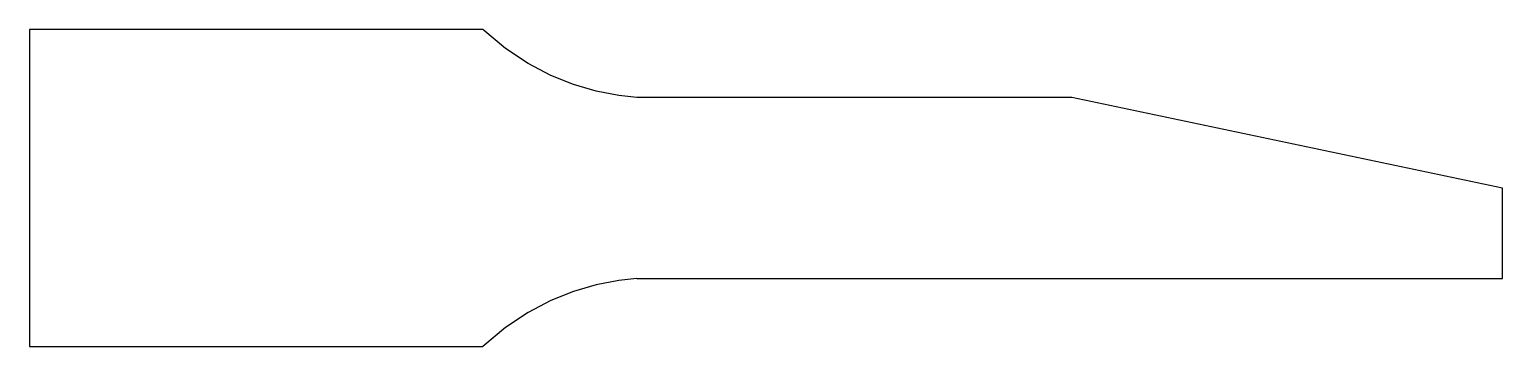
# Model space of a CAD drawing. Extents: x 0 to 650, y -70 to 70.
import ezdxf

# ---------------------------------------------------------------- set-up
doc = ezdxf.new("R2010")
doc.units = 0
doc.layers.get('0').update_dxf_attribs({"linetype": 'CONTINUOUS'})

msp = doc.modelspace()

# ---------------------------------------------------------------- linework, layer by layer
for p, q in [((200, 70), (0, 70)), ((0, 70), (0, -70)), ((210, 61.57), (200, 70)), ((220, 54.92), (210, 61.57)), ((230, 49.71), (220, 54.92)), ((240, 45.71), (230, 49.71)), ((250, 42.79), (240, 45.71)), ((260, 40.86), (250, 42.79)), ((268, 40), (260, 40.86)), ((460, 40), (268, 40)), ((650, 0), (460, 40)), ((650, -40), (650, 0)), ((250, -42.79), (240, -45.71)), ((260, -40.86), (250, -42.79)), ((268, -40), (260, -40.86)), ((268, -40), (650, -40)), ((230, -49.71), (220, -54.92)), ((240, -45.71), (230, -49.71)), ((220, -54.92), (210, -61.57)), ((210, -61.57), (200, -70)), ((0, -70), (200, -70))]:
    msp.add_line(p, q)

doc.saveas('drawing.dxf')
